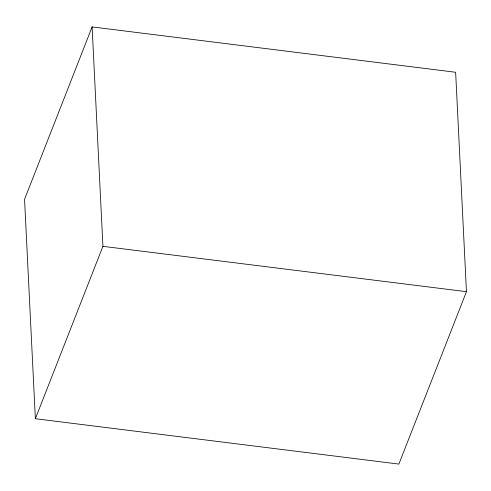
<?xml version="1.0" encoding="UTF-8"?>
<svg xmlns="http://www.w3.org/2000/svg" width="491" height="491" viewBox="0 0 491 491"><rect width="100%" height="100%" fill="white"/><g stroke="black" fill="none" stroke-linecap="round" stroke-linejoin="round"><path stroke-width="0.74" d="M92.112 26.919L24.55 199.315L35.364 418.725L398.888 464.081L466.45 291.685L455.636 72.275L92.112 26.919L102.92 246.329L35.364 418.725M102.92 246.329L466.45 291.685"/></g></svg>
